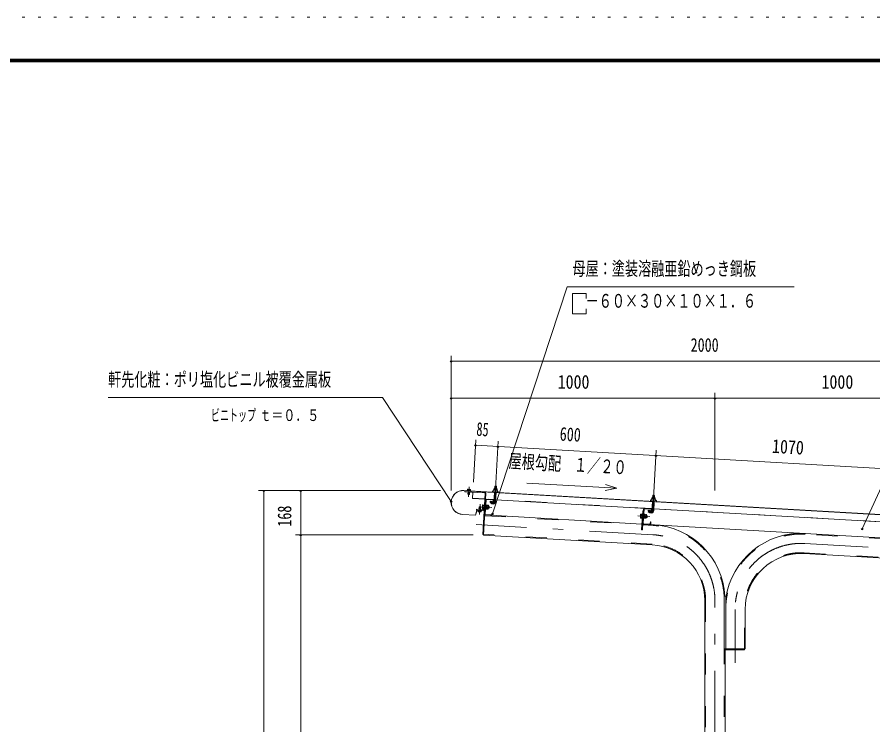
# Model space of a CAD drawing. Units: millimetres, scale not verified. Extents: x -22419 to 22419, y -10500 to 10500.
# Drawn here: x 8845 to 16954, y 3794 to 10500 of the extents above; entities that cross this region are included whole.
import ezdxf
from ezdxf.enums import TextEntityAlignment as Align

# ---------------------------------------------------------------- set-up
doc = ezdxf.new("R2010")
doc.units = ezdxf.units.MM
doc.header["$LTSCALE"] = 50
for name, pattern in [('USER2', [10, 4, -6]), ('USER3', [24, 12, -5, 2, -5]), ('USER4', [3, 0.5, -2.5])]:
    doc.linetypes.add(name, pattern=pattern)
for name, color, linetype, lineweight in [('0-6_2-0BOLD', 7, 'Continuous', 18), ('0-7_2-1HIDDEN', 3, 'USER2', 18), ('0-8_2-2CENTER', 3, 'USER3', 18), ('0-9_2-4THIN', 4, 'Continuous', 18), ('0-A_2-5DIM', 3, 'Continuous', 18), ('0-C_F-F', 5, 'Continuous', 18), ('0-D_F-E_J_ADD', 5, 'USER4', 18)]:
    doc.layers.add(name, color=color, linetype=linetype, lineweight=lineweight)
doc.styles.add('ＭＳ ゴシック', font='')
doc.styles.get('ＭＳ ゴシック').set_extended_font_data('MS Gothic')

msp = doc.modelspace()

# ---------------------------------------------------------------- linework, layer by layer
at = {"layer": '0-6_2-0BOLD'}
for p, q in [((17842.45, 5738.77), (13072.87, 6013.78)), ((13088.56, 6003.61), (13089.02, 6011.6)), ((13275.25, 5992.85), (13088.56, 6003.61)), ((13089.02, 6011.6), (17806.19, 5739.61)), ((13119.62, 6016.34), (13120.11, 6025.06)), ((13133.49, 6001.02), (13132.33, 5980.56)), ((13134.52, 6024.24), (13134.03, 6015.52)), ((13163.9, 6007.28), (13163.97, 6008.53)), ((13348.5, 6006), (13404.66, 6002.76)), ((13369.21, 6017.48), (13369.95, 6030.27)), ((13387.76, 6051.62), (13370.92, 6052.6)), ((13386.16, 6029.34), (13385.42, 6016.54)), ((13117.35, 5981.41), (13132.33, 5980.56)), ((13279.96, 5987.57), (13257.51, 5598.2)), ((13280.62, 5790.69), (13288.34, 5924.47)), ((13359.68, 5928.37), (13284.81, 5932.69)), ((13292.56, 5928.23), (13351.47, 5924.84)), ((13363.74, 5928.15), (13309.18, 5931.29)), ((13362.59, 5908.24), (13367.62, 5995.54)), ((13366.23, 5971.37), (13383.08, 5970.39)), ((13384.47, 5994.56), (13379.44, 5907.27)), ((14861.25, 5841.79), (13380.58, 5927.18)), ((14866.72, 5931.14), (14867.46, 5943.92)), ((14885.27, 5965.28), (14868.43, 5966.25)), ((14883.67, 5942.99), (14882.93, 5930.21)), ((13222.92, 5857.14), (13221.65, 5835.42)), ((13236.63, 5834.55), (13237.9, 5856.26)), ((13267.97, 5849.13), (13255.98, 5849.83)), ((13257.06, 5868.56), (13269.05, 5867.87)), ((13283.36, 5907.73), (13275.38, 5908.19)), ((13293.47, 5857.06), (13288.19, 5852.36)), ((13293.75, 5862.05), (13288.48, 5857.35)), ((13289.6, 5876.82), (13294.59, 5876.53)), ((13292.93, 5847.69), (13307.41, 5846.86)), ((13294.01, 5866.43), (13308.49, 5865.59)), ((13308.79, 5840.4), (13310.6, 5871.85)), ((13309.12, 5846.14), (13314.11, 5845.86)), ((13344.62, 5889.75), (13328.33, 5900.46)), ((14790.08, 5841.89), (14848.98, 5838.5)), ((14861.25, 5841.8), (14806.69, 5844.95)), ((14860.11, 5821.9), (14865.13, 5909.19)), ((14863.75, 5885.02), (14880.59, 5884.05)), ((14881.98, 5908.22), (14876.95, 5820.93)), ((17531.81, 5687.81), (14878.1, 5840.83)), ((13213.96, 5822.6), (13213.44, 5813.88)), ((13220.65, 5813.46), (13221.16, 5822.18)), ((13235.57, 5821.34), (13235.06, 5812.61)), ((13267.28, 5837.29), (13271.28, 5837.06)), ((13276.17, 5782.94), (14765.7, 5697.05)), ((13287.25, 5836.13), (13283.26, 5836.36)), ((13343.29, 5783.07), (13284.39, 5786.47)), ((13351.51, 5786.6), (13352.49, 5803.58)), ((14765.48, 5762.79), (14753.49, 5763.49)), ((14754.57, 5782.21), (14766.56, 5781.53)), ((14767.24, 5793.37), (14771.24, 5793.15)), ((14785.85, 5838.13), (14778.14, 5704.35)), ((14783.22, 5792.45), (14787.21, 5792.22)), ((14790.98, 5770.72), (14785.7, 5766.02)), ((14791.27, 5775.71), (14785.99, 5771.01)), ((14790.44, 5761.35), (14804.93, 5760.52)), ((14806, 5779.25), (14791.52, 5780.09)), ((14811.62, 5759.51), (14812.77, 5779.48)), ((14842.14, 5803.41), (14825.84, 5814.12)), ((14852.74, 5834.27), (14851.77, 5817.3)), ((14773.69, 5696.59), (17618.96, 5532.54)), ((14781.91, 5700.13), (14840.81, 5696.73)), ((14784.87, 5751.54), (14789.86, 5751.25)), ((14804.39, 5751.15), (14789.9, 5751.99)), ((14845.03, 5700.49), (14846.01, 5717.46)), ((13257.51, 5598.2), (13265.49, 5597.74)), ((15560.51, 5013.56), (15545.51, 5013.56)), ((15560.51, 5013.56), (15560.51, 4513.56)), ((15553.01, 4513.56), (15553.01, -630.07))]:
    msp.add_line(p, q, dxfattribs=at)
for points in [[(13077.98, 6014.74), (13238.96, 6005.46), (13238.89, 6004.21)], [(13141.24, 6015.11), (13141.73, 6023.84), (13139.62, 6025.22), (13115.16, 6026.61), (13112.91, 6025.47), (13112.41, 6016.75)], [(13132.33, 5980.56), (13129.69, 5978.21), (13119.71, 5978.77), (13117.35, 5981.41), (13118.51, 6001.89)], [(13404.2, 5994.68), (13404.66, 6002.76), (13394.44, 6016.03), (13360.19, 6018), (13348.5, 6006), (13348.04, 5997.92)], [(13393.53, 6016.08), (13394.26, 6028.86), (13392.16, 6030.24), (13364.08, 6031.86), (13361.84, 6030.74), (13361.1, 6017.95)], [(13369.7, 6031.54), (13370.92, 6052.6), (13373.88, 6055.24), (13385.11, 6054.6), (13387.76, 6051.62), (13386.54, 6030.57)], [(13276.82, 5933.15), (13160.01, 5939.88), (13163.44, 5999.3)], [(14863.13, 5500.37), (13265.2, 5592.5), (13287.95, 5987.11)], [(13355.23, 5920.61), (13354.25, 5903.64), (13358.24, 5903.41), (13359.22, 5920.38)], [(14901.71, 5908.34), (14902.18, 5916.42), (14846.02, 5919.66), (14845.55, 5911.57)], [(14846.02, 5919.66), (14857.7, 5931.66), (14891.96, 5929.68), (14902.18, 5916.42)], [(14891.04, 5929.74), (14891.78, 5942.52), (14889.68, 5943.9), (14861.6, 5945.52), (14859.35, 5944.4), (14858.61, 5931.61)], [(14867.21, 5945.2), (14868.43, 5966.25), (14871.4, 5968.9), (14882.63, 5968.26), (14885.27, 5965.28), (14884.06, 5944.23)], [(13269.59, 5877.23), (13257.6, 5877.93), (13255.69, 5875.02), (13253.87, 5843.57), (13255.44, 5840.46), (13267.43, 5839.77)], [(13267.28, 5837.29), (13269.73, 5879.71), (13273.72, 5879.49)], [(13287.25, 5836.13), (13289.7, 5878.57), (13285.71, 5878.79)], [(13294.59, 5876.53), (13292.34, 5837.59), (13287.35, 5837.88)], [(13308.79, 5840.4), (13306.87, 5837.49), (13292.39, 5838.33)], [(13310.6, 5871.85), (13309.03, 5874.96), (13294.55, 5875.79)], [(13310.27, 5866.11), (13315.26, 5865.82), (13318.78, 5861.86), (13318.07, 5849.38), (13314.11, 5845.86), (13315.26, 5865.82)], [(13328.33, 5900.46), (13337.59, 5914.57), (13353.88, 5903.86)], [(14781.86, 5838.36), (14770.52, 5641.7), (14762.53, 5642.15), (14772.89, 5821.85), (14780.88, 5821.39)], [(13203.64, 5827.19), (13188.43, 5780.49), (13064.88, 5787.61)], [(13064.95, 5788.86), (13187.54, 5781.79), (13202.75, 5828.5)], [(13265.57, 5824.87), (13198.72, 5828.73), (13199.18, 5836.72), (13266.03, 5832.86)], [(13203.64, 5827.19), (13258.55, 5824.03), (13258.62, 5825.27)], [(13213.44, 5813.88), (13215.55, 5812.5), (13240.01, 5811.06), (13242.26, 5812.19), (13242.77, 5820.92)], [(13352.49, 5803.58), (13348.49, 5803.8), (13347.52, 5786.83)], [(14751.39, 5757.23), (14753.2, 5788.67), (14755.11, 5791.59), (14767.1, 5790.89)], [(14764.94, 5753.42), (14752.95, 5754.12), (14751.39, 5757.23)], [(14767.24, 5793.37), (14764.8, 5750.94), (14768.79, 5750.71)], [(14787.21, 5792.22), (14784.76, 5749.79), (14780.77, 5750.02)], [(14789.86, 5751.25), (14792.1, 5790.19), (14787.11, 5790.47)], [(14792.06, 5789.45), (14806.55, 5788.62), (14808.11, 5785.51), (14806.3, 5754.06), (14804.39, 5751.15)], [(14806.63, 5759.8), (14811.62, 5759.51), (14815.58, 5763.04), (14816.3, 5775.52), (14812.77, 5779.48), (14807.78, 5779.77)], [(14825.84, 5814.12), (14835.11, 5828.22), (14851.4, 5817.52)], [(14851.76, 5817.3), (14855.76, 5817.07), (14856.74, 5834.04)], [(14846.01, 5717.47), (14850, 5717.24), (14849.02, 5700.26)], [(17630.73, 5736.7), (17607.97, 5342.11), (16303.87, 5417.3)], [(15553.01, -630.07), (15362.26, -630.07), (15362.26, 4971.62)], [(15545.51, 5013.56), (15545.51, 4513.56), (15743.76, 4513.56), (15743.76, 4888.56)], [(15558.39, 4513.56), (15558.39, 4505.56), (15738.39, 4505.56), (15738.39, 4513.56)]]:
    msp.add_lwpolyline(points, dxfattribs=at)
for points in [[(13142.2, 6011.05), (13142.43, 6015.05), (13111.22, 6016.81), (13111, 6012.82)], [(13237.9, 5856.26), (13235.55, 5858.9), (13225.57, 5859.49), (13222.92, 5857.14)], [(13243.96, 5820.85), (13244.2, 5824.84), (13213, 5826.67), (13212.77, 5822.67)]]:
    msp.add_lwpolyline(points, close=True, dxfattribs=at)
for centre, radius, start, end in [((13071.43, 5901.18), 113.75, 86.69978, 266.69978), ((13071.43, 5901.18), 112.5, 86.69995, 266.69978), ((13116.25, 6020.74), 5.79, 48.2068, 86.75304), ((13126.18, 6004.67), 21.27, 66.92171, 106.58215), ((13137.87, 6019.52), 5.79, 86.75304, 125.28447), ((13274.96, 5987.86), 13, 356.70187, 86.69814), ((13365.55, 6024.58), 7.19, 52.31572, 112.31572), ((13376.57, 6004.23), 26.87, 69.11201, 104.28793), ((13389.87, 6023.18), 7.19, 61.08423, 121.08423), ((13274.96, 5987.86), 5, 356.70522, 86.69814), ((13292.33, 5924.24), 8, 86.69814, 176.69814), ((13292.33, 5924.24), 4, 86.69814, 176.69814), ((13351.23, 5920.84), 4, 356.69788, 86.70256), ((13351.23, 5920.84), 8, 356.69826, 86.70035), ((14863.07, 5938.24), 7.19, 52.31572, 112.31572), ((14874.09, 5917.89), 26.87, 69.11201, 104.28793), ((14887.38, 5936.84), 7.19, 61.08423, 121.08423), ((13261.15, 5844.83), 7.19, 135.97307, 176.69989), ((13280.89, 5857.79), 26.15, 155.67448, 197.7253), ((13262.77, 5872.93), 7.19, 176.69989, 217.42671), ((13301.7, 5842.49), 7.19, 356.69989, 37.42671), ((13283.59, 5857.63), 26.15, 335.67448, 17.7253), ((13303.32, 5870.59), 7.19, 315.97307, 356.69989), ((13356.97, 5908.56), 22.5, 236.69998, 356.69998), ((13356.97, 5908.56), 5.62, 236.69998, 356.69998), ((14789.85, 5837.9), 8, 86.69814, 176.69635), ((14789.85, 5837.9), 4, 86.69814, 176.69814), ((14848.75, 5834.5), 4, 356.69814, 86.69814), ((14848.75, 5834.5), 8, 356.69814, 86.69814), ((13217.31, 5818.19), 5.79, 266.64542, 305.19165), ((13229.02, 5833.01), 21.27, 246.8172, 286.47765), ((13238.92, 5816.93), 5.79, 228.11237, 266.6438), ((13266.32, 5837.85), 13, 266.69919, 289.32019), ((13266.32, 5837.85), 5, 266.69731, 356.70502), ((13284.62, 5790.46), 8, 176.69788, 266.70256), ((13284.62, 5790.46), 4, 176.69788, 266.70256), ((13343.52, 5787.06), 8, 266.70256, 356.69814), ((13343.52, 5787.06), 4, 266.70256, 356.69814), ((14758.66, 5758.48), 7.19, 135.97307, 176.69989), ((14778.4, 5771.44), 26.15, 155.67448, 197.7253), ((14760.28, 5786.59), 7.19, 176.69989, 217.42671), ((14799.21, 5756.15), 7.19, 356.69989, 37.42671), ((14781.1, 5771.29), 26.15, 335.67448, 17.7253), ((14800.83, 5784.25), 7.19, 315.97307, 356.69989), ((14854.49, 5822.22), 22.5, 236.69998, 356.69998), ((14854.49, 5822.22), 5.62, 236.69998, 356.69998), ((14782.13, 5704.12), 8, 176.69814, 266.69814), ((14782.13, 5704.12), 4, 176.69814, 266.69814), ((14841.04, 5700.72), 8, 266.69814, 356.69839), ((14841.04, 5700.72), 4, 266.69814, 356.69762), ((14832.63, 4971.62), 720.38, 3.33707, 86.70007), ((16273.39, 4888.56), 720.38, 86.70003, 171.72519), ((14832.63, 4971.62), 529.62, 0, 86.7), ((16273.39, 4888.56), 529.62, 86.7, 180)]:
    msp.add_arc(centre, radius, start, end, dxfattribs=at)
at = {"layer": '0-7_2-1HIDDEN'}
for p, q in [((13276.89, 5934.39), (13160.08, 5941.13)), ((13363.81, 5929.38), (13284.88, 5933.93)), ((14861.32, 5843.05), (13380.66, 5928.42)), ((17531.88, 5689.06), (14878.17, 5842.08)), ((13275.77, 5775.95), (14765.29, 5690.06)), ((14773.29, 5689.6), (14873.7, 5683.81)), ((14863.53, 5507.36), (13265.6, 5599.49)), ((17618.55, 5525.55), (16310.93, 5600.94)), ((16304.27, 5424.29), (17608.38, 5349.09)), ((15369.26, 4971.62), (15369.26, -630.07)), ((15736.76, 4513.56), (15736.76, 4888.56)), ((15546.02, -630.07), (15546.01, 4513.56))]:
    msp.add_line(p, q, dxfattribs=at)
for centre, radius, start, end in [((14832.63, 4971.62), 713.38, 2.14293, 86.70006), ((16273.39, 4888.56), 713.38, 86.98364, 177.85976), ((14832.64, 4971.62), 536.62, 0, 86.7), ((16273.39, 4888.56), 536.62, 86.7, 180)]:
    msp.add_arc(centre, radius, start, end, dxfattribs=at)
at = {"layer": '0-8_2-2CENTER'}
for p, q in [((13381.12, 6083), (13371.01, 5907.76)), ((13123.28, 5953.53), (13128.81, 6050.88)), ((14878.63, 5996.66), (14868.53, 5821.41)), ((13232.02, 5884.15), (13226.32, 5786.82)), ((13343.38, 5854.19), (13229.82, 5860.73)), ((13349.25, 5896.81), (13324.71, 5912.93)), ((14840.9, 5767.84), (14727.33, 5774.39)), ((14846.77, 5810.47), (14822.22, 5826.59)), ((14868.62, 5595.58), (13196.39, 5692.01)), ((16309.37, 5512.52), (17746.25, 5429.66)), ((15457.64, -1093.2), (15457.64, 4971.62)), ((15648.39, 4888.56), (15648.39, 4380.56))]:
    msp.add_line(p, q, dxfattribs=at)
for centre, radius, start, end in [((13356.97, 5908.56), 14.06, 236.69998, 356.69759), ((14854.49, 5822.22), 14.06, 236.69998, 356.69759), ((14832.63, 4971.62), 625, 0, 86.69983), ((16273.39, 4888.56), 625, 86.70003, 180)]:
    msp.add_arc(centre, radius, start, end, dxfattribs=at)
at = {"layer": '0-9_2-4THIN'}
for p, q in [((13120.51, 6001.77), (13119.23, 5979.3)), ((13130.22, 5978.68), (13131.49, 6001.14)), ((13372.53, 6054.02), (13371.22, 6031.45)), ((13385.03, 6030.66), (13386.33, 6053.23)), ((13367.75, 5971.28), (13369.14, 5995.45)), ((13382.95, 5994.65), (13381.56, 5970.48)), ((14870.04, 5967.68), (14868.74, 5945.11)), ((14882.54, 5944.32), (14883.84, 5966.89)), ((13225.04, 5859.02), (13223.65, 5835.31)), ((13234.63, 5834.67), (13236.02, 5858.37)), ((13316.75, 5848.21), (13309.26, 5848.64)), ((13310.12, 5863.61), (13317.61, 5863.18)), ((14865.26, 5884.94), (14866.66, 5909.1)), ((14880.47, 5908.31), (14879.07, 5884.14)), ((14806.77, 5762.3), (14814.26, 5761.86)), ((14815.12, 5776.84), (14807.63, 5777.27))]:
    msp.add_line(p, q, dxfattribs=at)
at = {"layer": '0-A_2-5DIM'}
for p, q in [((12967.63, 7239.93), (12947.63, 7239.93)), ((12957.63, 6014.93), (12957.63, 7289.93)), ((12957.63, 7239.93), (17957.63, 7239.93)), ((15457.63, 6939.93), (15457.63, 6014.93)), ((12967.63, 6889.93), (12947.63, 6889.93)), ((17957.63, 6889.93), (12957.63, 6889.93)), ((15467.63, 6889.93), (15447.63, 6889.93)), ((13168.97, 6095.22), (13192, 6494.55)), ((13199.12, 6444.64), (13179.12, 6444.64)), ((13189.12, 6444.64), (17781.49, 6179.84)), ((13404.14, 6482.32), (13381.12, 6082.99)), ((13411.27, 6432.4), (13391.27, 6432.4)), ((14878.63, 5996.66), (14901.66, 6395.98)), ((14908.78, 6346.06), (14888.78, 6346.06)), ((11132.63, 6014.93), (12857.6, 6014.93)), ((11192.63, 6014.93), (11172.63, 6014.93)), ((11182.63, 6014.93), (11182.63, -1325.06)), ((11542.63, 6014.93), (11522.63, 6014.93)), ((11532.62, -905.06), (11532.62, 6014.93)), ((14418.43, 6013.47), (14528.59, 6036.29)), ((12968.72, 5910.39), (12948.72, 5910.39)), ((13359.76, 5793.16), (13339.76, 5793.16)), ((16861.98, 5651.61), (16841.98, 5651.61)), ((13165.12, 5594.93), (11482.63, 5594.93)), ((11542.63, 5594.93), (11522.63, 5594.93))]:
    msp.add_line(p, q, dxfattribs=at)
for points in [[(13349.76, 5793.16), (14057.64, 7944.93), (16207.64, 7944.93)], [(14236.42, 7834.55), (14236.42, 7881.36), (14107.64, 7881.36), (14107.64, 7689.92)], [(16851.98, 5651.61), (17907.64, 7944.93), (20357.64, 7944.93)], [(14107.64, 7689.92), (14236.42, 7689.92), (14236.42, 7736.74)], [(9707.64, 6894.93), (12307.64, 6894.93), (12958.68, 5910.4)], [(13676.5, 6085.42), (14528.59, 6036.29), (14421.79, 6071.61)]]:
    msp.add_lwpolyline(points, dxfattribs=at)
for centre in [(12957.63, 7239.93), (12957.63, 6889.93), (15457.63, 6889.93), (13189.12, 6444.64), (13401.27, 6432.4), (14898.78, 6346.06), (11182.63, 6014.93), (11532.63, 6014.93), (12958.72, 5910.39), (13349.76, 5793.16), (16851.98, 5651.61), (11532.63, 5594.93)]:
    msp.add_arc(centre, 10, 180, 0, dxfattribs=at)
at = {"layer": '0-C_F-F'}
for points in [[(21919.05, -10000), (-6780.95, -10000), (-6780.95, 10100), (21919.05, 10100)], [(21916.55, -9997.5), (-6778.45, -9997.5), (-6778.45, 10097.5), (21916.55, 10097.5)], [(21914.05, -9995), (21914.05, 10095), (-6775.95, 10095), (-6775.95, -9995)], [(21911.55, -9992.5), (-6773.45, -9992.5), (-6773.45, 10092.5), (21911.55, 10092.5)], [(21909.05, -9990), (21909.05, 10090), (-6770.95, 10090), (-6770.95, -9990)], [(21906.55, -9987.5), (-6768.45, -9987.5), (-6768.45, 10087.5), (21906.55, 10087.5)], [(21904.05, -9985), (-6765.95, -9985), (-6765.95, 10085), (21904.05, 10085)], [(21901.55, -9982.5), (21901.55, 10082.5), (-6763.45, 10082.5), (-6763.45, -9982.5)], [(21899.05, -9980), (-6760.95, -9980), (-6760.95, 10080), (21899.05, 10080)], [(21896.55, -9977.5), (-6758.45, -9977.5), (-6758.45, 10077.5), (21896.55, 10077.5)], [(21894.05, -9975), (21894.05, 10075), (-6755.95, 10075), (-6755.95, -9975)]]:
    msp.add_lwpolyline(points, close=True, dxfattribs=at)
at = {"layer": '0-D_F-E_J_ADD'}
msp.add_lwpolyline([(22419.05, -10500), (22419.05, 10500), (-7280.95, 10500), (-7280.95, -10500)], close=True, dxfattribs=at)

# ---------------------------------------------------------------- texts
at = {"layer": '0-A_2-5DIM', "color": 7, "style": 'ＭＳ ゴシック'}
for s, height, width, p in [('母屋：塗装溶融亜鉛めっき鋼板', 130.2, 0.7, (14107.64, 8012.69)), ('\u3000－６０×３０×１０×１．６', 130.2, 0.7, (14107.64, 7707.69)), ('2000', 130.2, 0.75, (15227.1, 7289.93)), ('軒先化粧：ポリ塩化ビニル被覆金属板', 130.2, 0.7, (9707.64, 6962.69)), ('1000', 130.2, 0.85, (13967.33, 6939.93)), ('1000', 130.2, 0.85, (16467.33, 6939.93)), ('ビニトップ ', 110.7, 0.55, (10682.64, 6639.93)), ('ｔ＝０．５', 110.7, 0.75, (11141.91, 6639.93))]:
    msp.add_text(s, height=height, dxfattribs=dict(at, width=width)).set_placement(p, align=Align.BOTTOM_LEFT)
for s, rotation, width, p in [('85', 356.7, 0.65, (13192.3, 6494.54)), ('600', 356.7, 0.75, (13981.58, 6449.03)), ('1070', 356.7, 0.85, (15993.53, 6333.02)), ('屋根勾配\u3000１／２０', 356.7, 0.7, (13497.72, 6192.53)), ('168', 90, 0.75, (11482.63, 5672.07))]:
    msp.add_text(s, height=130.2, rotation=rotation, dxfattribs=dict(at, width=width)).set_placement(p, align=Align.BOTTOM_LEFT)

doc.saveas('drawing.dxf')
